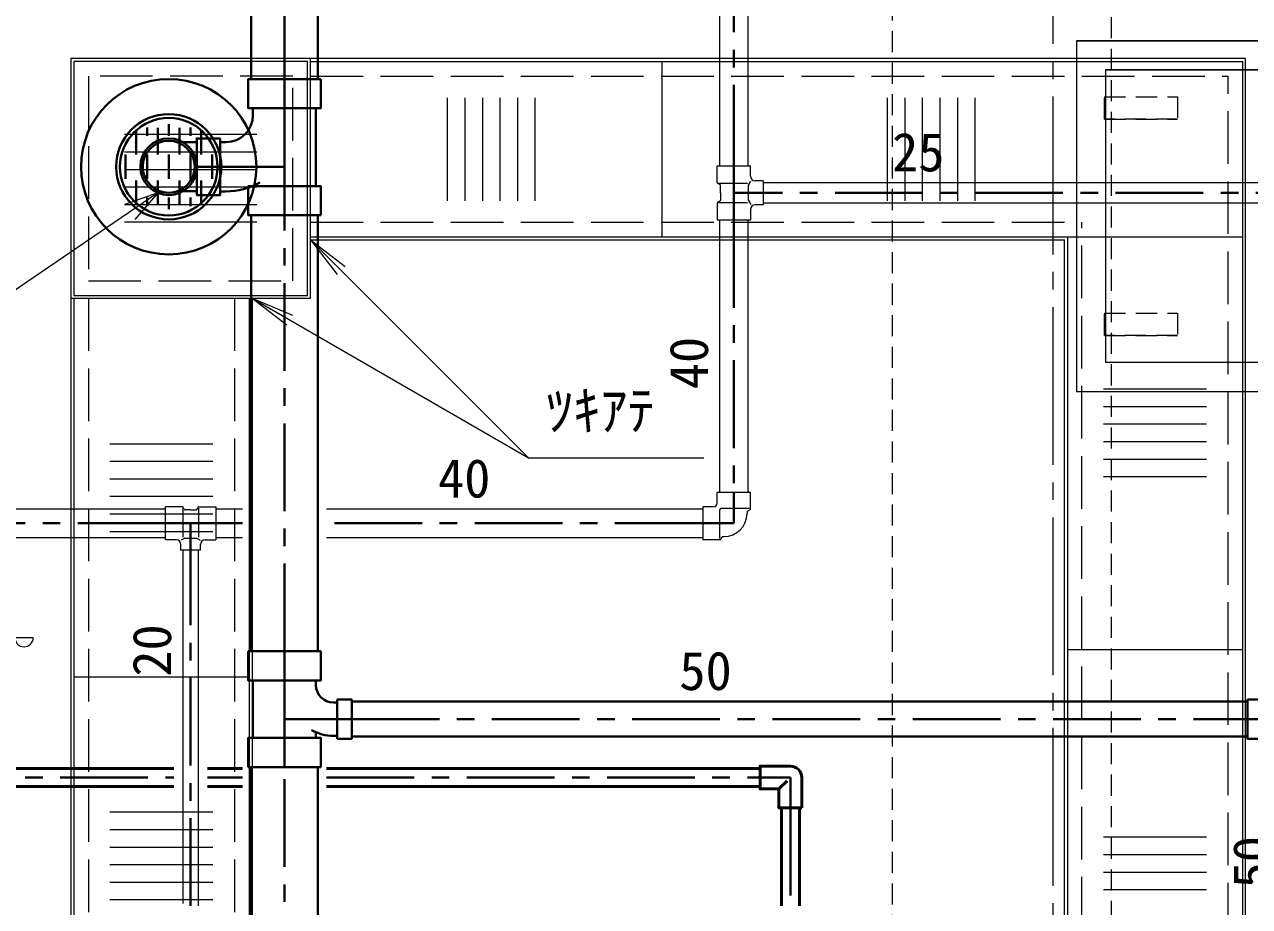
# Model space of a CAD drawing. Units: millimetres at full size, sheet at 1:30. Extents: x -16828 to 149130, y 47892 to 100313.
# Drawn here: x 21526 to 23622, y 60080 to 61589 of the extents above; entities that cross this region are included whole.
import ezdxf
from ezdxf.enums import TextEntityAlignment as Align

# ---------------------------------------------------------------- set-up
doc = ezdxf.new("R2010")
doc.units = ezdxf.units.MM
doc.header["$LTSCALE"] = 30
for name, pattern in [('CHAIN1', [8, 5, -1, 1, -1]), ('CHAIN2', [12, 9, -1, 1, -1]), ('DASHED1', [1.8, 1.2, -0.6]), ('DASHED3', [4, 3, -1])]:
    doc.linetypes.add(name, pattern=pattern)
for name, color, linetype, lineweight in [('0-0', 7, 'CHAIN2', 15), ('0-1', 7, 'Continuous', 15), ('2-B_金物', 7, 'Continuous', 15), ('3-A_AIHO34-移動式板金', 7, 'Continuous', 15), ('3-B_AIHO37-移動式板金隠れ線', 7, 'DASHED1', 15), ('3-C_AIHO34-移動式板金LL', 7, 'Continuous', 15), ('3-D_AIHO47-移動式板金アウトライン', 7, 'DASHED1', 15), ('4-3_AIHO15-壁開口寸法・コメント', 7, 'Continuous', 15), ('9-6_無題7', 7, 'Continuous', 15), ('9-9_配管－汚水１：硬質塩ビ管（ＤＶ）', 2, 'Continuous', 30), ('9-A_配管－給水３：ＶＬＰ(ＶＤ)', 5, 'Continuous', 40), ('9-B_配管－給湯１２：ＨＴＬＰ（ＵＸ）', 3, 'Continuous', 20)]:
    doc.layers.add(name, color=color, linetype=linetype, lineweight=lineweight)
doc.styles.add('ＭＳ ゴシック', font='')
doc.styles.get('ＭＳ ゴシック').set_extended_font_data('MS Gothic')

# ---------------------------------------------------------------- blocks, each defined once
blk = doc.blocks.new('グループ部品-4')
at = {"layer": '4-3_AIHO15-壁開口寸法・コメント'}
for p, q in [((21493.71, 60540.17), (21462.46, 60540.17)), ((21540.58, 60540.17), (21509.33, 60540.17))]:
    blk.add_line(p, q, dxfattribs=at)
blk.add_arc((21524.96, 60540.17), 15.62, 180, 0, dxfattribs=at)
blk = doc.blocks.new('グループ部品-6')
at = {"layer": '4-3_AIHO15-壁開口寸法・コメント'}
blk.add_blockref('グループ部品-4', (0, 0), dxfattribs=at)

msp = doc.modelspace()

# ---------------------------------------------------------------- linework, layer by layer
at = {"layer": '0-0'}
msp.add_line((23284.96, 66505.86), (23284.96, 55500.86), dxfattribs=at)
at = {"layer": '0-0', "linetype": 'DASHED1'}
msp.add_line((23384.96, 63275.86), (23384.96, 55775.86), dxfattribs=at)
at = {"layer": '0-1', "linetype": 'DASHED1'}
msp.add_line((23009.96, 63845.86), (23009.96, 55775.86), dxfattribs=at)
at = {"layer": '2-B_金物'}
for p, q in [((23614.96, 61530.86), (21604.96, 61530.86)), ((21604.96, 61530.86), (21604.96, 59520.86)), ((22009.96, 61525.86), (21609.96, 61525.86)), ((21609.96, 61525.86), (21609.96, 61125.86)), ((22009.96, 61125.86), (22009.96, 61525.86)), ((22014.96, 61525.86), (23609.96, 61525.86)), ((22615.96, 61525.86), (22615.96, 61225.86)), ((23609.96, 59525.86), (23609.96, 61525.86)), ((23614.96, 59520.86), (23614.96, 61530.86)), ((22249.09, 61463.97), (22249.09, 61287.75)), ((22279.09, 61463.97), (22279.09, 61287.75)), ((22309.09, 61463.97), (22309.09, 61287.75)), ((22339.09, 61463.97), (22339.09, 61287.75)), ((22369.09, 61463.97), (22369.09, 61287.75)), ((22399.09, 61463.97), (22399.09, 61287.75)), ((23001.77, 61463.97), (23001.77, 61287.75)), ((23031.77, 61463.97), (23031.77, 61287.75)), ((23061.77, 61463.97), (23061.77, 61287.75)), ((23091.77, 61463.97), (23091.77, 61287.75)), ((23121.77, 61463.97), (23121.77, 61287.75)), ((23151.77, 61463.97), (23151.77, 61287.75)), ((21923.07, 61400.86), (21696.85, 61400.86)), ((21923.07, 61370.86), (21696.85, 61370.86)), ((21923.07, 61340.86), (21696.85, 61340.86)), ((21923.07, 61310.86), (21696.85, 61310.86)), ((21923.07, 61280.86), (21696.85, 61280.86)), ((21923.07, 61250.86), (21696.85, 61250.86)), ((22014.96, 61225.86), (23609.96, 61225.86)), ((22014.96, 61220.86), (23304.96, 61220.86)), ((22014.96, 61220.86), (22074.46, 61175.2)), ((22014.96, 61220.86), (22060.62, 61161.36)), ((22014.96, 61220.86), (22388.16, 60847.66)), ((23304.96, 59830.86), (23304.96, 61220.86)), ((23309.96, 61225.86), (23309.96, 59525.86)), ((21609.96, 61125.86), (22009.96, 61125.86)), ((21609.96, 61120.86), (21609.96, 59525.86)), ((21909.96, 61120.86), (21909.96, 59825.86)), ((21914.96, 61120.86), (21914.96, 59830.86)), ((21914.96, 61120.86), (21984.25, 61092.16)), ((21914.96, 61120.86), (22388.16, 60847.66)), ((21914.96, 61120.86), (21974.46, 61075.2)), ((23371.85, 60965.82), (23548.07, 60965.82)), ((23371.85, 60935.82), (23548.07, 60935.82)), ((23371.85, 60905.82), (23548.07, 60905.82)), ((21671.85, 60872.11), (21848.07, 60872.11)), ((23371.85, 60875.82), (23548.07, 60875.82)), ((21671.85, 60842.11), (21848.07, 60842.11)), ((22388.16, 60847.66), (22688.16, 60847.66)), ((23371.85, 60845.82), (23548.07, 60845.82)), ((21671.85, 60812.11), (21848.07, 60812.11)), ((23371.85, 60815.82), (23548.07, 60815.82)), ((21671.85, 60782.11), (21848.07, 60782.11)), ((21671.85, 60752.11), (21848.07, 60752.11)), ((21671.85, 60722.11), (21848.07, 60722.11)), ((23309.96, 60519.86), (23609.96, 60519.86)), ((21609.96, 60473.36), (21909.96, 60473.36)), ((21671.85, 60242.02), (21848.07, 60242.02)), ((21671.85, 60212.02), (21848.07, 60212.02)), ((23371.85, 60199.26), (23548.07, 60199.26)), ((21671.85, 60182.02), (21848.07, 60182.02)), ((21671.85, 60152.02), (21848.07, 60152.02)), ((23371.85, 60169.26), (23548.07, 60169.26)), ((23371.85, 60139.26), (23548.07, 60139.26)), ((21671.85, 60122.02), (21848.07, 60122.02)), ((23371.85, 60109.26), (23548.07, 60109.26)), ((21671.85, 60092.02), (21848.07, 60092.02))]:
    msp.add_line(p, q, dxfattribs=at)
at = {"layer": '2-B_金物', "linetype": 'DASHED3'}
for p, q in [((21984.96, 61500.86), (21634.96, 61500.86)), ((21634.96, 61500.86), (21634.96, 61150.86)), ((21984.96, 61150.86), (21984.96, 61500.86)), ((22014.96, 61500.86), (23584.96, 61500.86)), ((23584.96, 59550.86), (23584.96, 61500.86)), ((22014.96, 61250.86), (23334.96, 61250.86)), ((23334.96, 59800.86), (23334.96, 61250.86)), ((21634.96, 61150.86), (21984.96, 61150.86)), ((21634.96, 61120.86), (21634.96, 59550.86)), ((21884.96, 61120.86), (21884.96, 59800.86))]:
    msp.add_line(p, q, dxfattribs=at)
at = {"layer": '2-B_金物'}
msp.add_lwpolyline([(21604.96, 61120.86), (22014.96, 61120.86), (22014.96, 61530.86)], dxfattribs=at)
at = {"layer": '3-A_AIHO34-移動式板金'}
for p, q in [((23325.32, 61561.43), (24225.32, 61561.43)), ((23325.32, 61561.43), (23325.32, 60961.43)), ((23325.32, 60961.43), (24225.32, 60961.43))]:
    msp.add_line(p, q, dxfattribs=at)
at = {"layer": '3-B_AIHO37-移動式板金隠れ線'}
for p, q in [((23373.32, 61465.43), (23498.32, 61465.43)), ((23373.32, 61465.43), (23373.32, 61427.43)), ((23498.32, 61465.43), (23498.32, 61427.43)), ((23373.32, 61427.43), (23498.32, 61427.43)), ((23373.32, 61095.43), (23498.32, 61095.43)), ((23373.32, 61095.43), (23373.32, 61057.43)), ((23498.32, 61095.43), (23498.32, 61057.43)), ((23373.32, 61057.43), (23498.32, 61057.43))]:
    msp.add_line(p, q, dxfattribs=at)
at = {"layer": '3-C_AIHO34-移動式板金LL'}
for p, q in [((23375.32, 61511.43), (24175.32, 61511.43)), ((23375.32, 61511.43), (23375.32, 61011.43)), ((23375.32, 61011.43), (24175.32, 61011.43))]:
    msp.add_line(p, q, dxfattribs=at)
at = {"layer": '3-D_AIHO47-移動式板金アウトライン', "linetype": 'Continuous'}
for points in [[(23325.32, 60961.43), (24225.32, 60961.43), (24225.32, 61561.43), (23325.32, 61561.43)], [(23375.32, 61011.43), (24175.32, 61011.43), (24175.32, 61511.43), (23375.32, 61511.43)]]:
    msp.add_lwpolyline(points, close=True, dxfattribs=at)
at = {"layer": '3-D_AIHO47-移動式板金アウトライン'}
for points in [[(23373.32, 61465.43), (23498.32, 61465.43), (23498.32, 61427.43), (23373.32, 61427.43)], [(23498.32, 61057.43), (23373.32, 61057.43), (23373.32, 61095.43), (23498.32, 61095.43)]]:
    msp.add_lwpolyline(points, close=True, dxfattribs=at)
at = {"layer": '9-6_無題7', "color": 2, "lineweight": 30}
for p, q in [((21716.82, 61408.73), (21716.82, 61366.98)), ((21735.37, 61398.49), (21735.37, 61413.13)), ((21753.93, 61412.27), (21753.93, 61366.98)), ((21772.48, 61398.49), (21772.48, 61418.49)), ((21791.04, 61412.27), (21791.04, 61366.98)), ((21809.6, 61398.49), (21809.6, 61413.13)), ((21828.15, 61408.73), (21828.15, 61366.98)), ((21698.26, 61366.74), (21698.26, 61324.99)), ((21735.37, 61366.74), (21735.37, 61324.99)), ((21753.93, 61380.86), (21753.93, 61384.59)), ((21772.48, 61366.74), (21772.48, 61324.99)), ((21791.04, 61380.86), (21791.04, 61384.59)), ((21809.6, 61366.74), (21809.6, 61324.99)), ((21846.71, 61366.74), (21846.71, 61324.99)), ((21716.82, 61322.58), (21716.82, 61280.83)), ((21753.93, 61322.58), (21753.93, 61280.83)), ((21753.93, 61310.86), (21753.93, 61307.13)), ((21791.04, 61322.58), (21791.04, 61280.83)), ((21791.04, 61310.86), (21791.04, 61307.13)), ((21828.15, 61322.58), (21828.15, 61280.83)), ((21735.37, 61293.24), (21735.37, 61278.59)), ((21772.48, 61293.24), (21772.48, 61273.24)), ((21809.6, 61293.24), (21809.6, 61278.59))]:
    msp.add_line(p, q, dxfattribs=at)
at = {"layer": '9-6_無題7'}
for q in [(21309.77, 60998.86), (21697.28, 61281.29), (21714.75, 61255.61)]:
    msp.add_line((21753.93, 61301.05), q, dxfattribs=at)
at = {"layer": '9-6_無題7', "color": 2, "lineweight": 30}
for radius in [150, 90, 83.5]:
    msp.add_circle((21772.48, 61345.86), radius, dxfattribs=at)
at = {"layer": '9-9_配管－汚水１：硬質塩ビ管（ＤＶ）'}
for p, q in [((21913.48, 62644.75), (21913.48, 61495.83)), ((22027.48, 61495.83), (22027.48, 62644.75)), ((21916.58, 61434.19), (21916.58, 61445.86)), ((22024.38, 61445.86), (22024.38, 61312.86)), ((21820.48, 61387.86), (21796.74, 61387.86)), ((21820.48, 61394.36), (21860.48, 61394.36)), ((21820.48, 61394.36), (21820.48, 61352.81)), ((21860.48, 61297.36), (21860.48, 61394.36)), ((21870.34, 61387.95), (21860.48, 61387.95)), ((21820.48, 61297.36), (21820.48, 61338.91)), ((21820.48, 61303.86), (21796.74, 61303.86)), ((21870.45, 61303.55), (21860.48, 61303.55)), ((21916.58, 61312.86), (21916.58, 61313.31)), ((21913.48, 61262.88), (21913.48, 60516.84)), ((22027.48, 60516.84), (22027.48, 61262.88)), ((21916.59, 60466.86), (21916.59, 60368.86)), ((22024.39, 60459.3), (22024.39, 60466.86)), ((22054.31, 60429.38), (22060.48, 60429.38)), ((22060.48, 60367.36), (22060.48, 60434.36)), ((23617.96, 60430.86), (22085.48, 60430.86)), ((22024.39, 60368.86), (22024.39, 60378.51)), ((22054.2, 60372.19), (22060.48, 60372.19)), ((22085.48, 60370.86), (23617.96, 60370.86)), ((21913.48, 60318.88), (21913.48, 58468.21)), ((22027.48, 58468.21), (22027.48, 60318.88))]:
    msp.add_line(p, q, dxfattribs=at)
at = {"layer": '9-9_配管－汚水１：硬質塩ビ管（ＤＶ）', "linetype": 'CHAIN1'}
for p, q in [((21970.48, 61495.83), (21970.48, 62644.75)), ((21970.48, 61495.83), (21970.48, 61345.86)), ((21860.48, 61345.86), (21816.98, 61345.86)), ((21820.48, 61345.86), (21970.48, 61345.86)), ((21970.48, 61262.88), (21970.48, 61345.86)), ((21970.48, 60516.84), (21970.48, 61262.88)), ((21970.48, 60516.84), (21970.48, 60400.86)), ((21970.48, 60318.88), (21970.48, 60400.86)), ((22085.48, 60400.86), (21970.48, 60400.86)), ((22085.48, 60400.86), (23617.96, 60400.86)), ((23617.96, 60400.86), (23708.96, 60400.86)), ((21970.48, 58468.21), (21970.48, 60318.88))]:
    msp.add_line(p, q, dxfattribs=at)
at = {"layer": '9-9_配管－汚水１：硬質塩ビ管（ＤＶ）'}
for points in [[(22032.48, 61495.86), (21908.48, 61495.86), (21908.48, 61445.86), (22032.48, 61445.86)], [(22032.48, 61262.86), (21908.48, 61262.86), (21908.48, 61312.86), (22032.48, 61312.86)], [(21908.48, 60516.86), (22032.48, 60516.86), (22032.48, 60466.86), (21908.48, 60466.86)], [(23617.96, 60434.36), (23617.96, 60367.36), (23642.96, 60367.36), (23642.96, 60434.36)], [(21908.48, 60318.86), (22032.48, 60318.86), (22032.48, 60368.86), (21908.48, 60368.86)]]:
    msp.add_lwpolyline(points, close=True, dxfattribs=at)
for points in [[(21860.48, 61297.36), (21820.48, 61297.36), (21820.48, 61345.86), (21820.48, 61394.36), (21860.48, 61394.36)], [(21860.48, 61394.36), (21860.48, 61297.36), (21820.48, 61297.36)], [(22060.48, 60367.36), (22085.48, 60367.36), (22085.48, 60434.36), (22060.48, 60434.36)]]:
    msp.add_lwpolyline(points, dxfattribs=at)
msp.add_circle((21772.48, 61345.86), 44.5, dxfattribs=at)
for centre, radius, start, end in [((21870.34, 61434.19), 46.24, 270, 0), ((21772.48, 61345.86), 48.5, 90, 180), ((21772.48, 61345.86), 48.5, 270, 90), ((21772.48, 61345.86), 48.5, 180, 270), ((21870.45, 61419.15), 115.6, 270, 300), ((22054.31, 60459.3), 29.92, 180, 270), ((22054.2, 60446.99), 74.8, 240, 270)]:
    msp.add_arc(centre, radius, start, end, dxfattribs=at)
at = {"layer": '9-A_配管－給水３：ＶＬＰ(ＶＤ)'}
for p, q in [((21781.36, 60316.49), (20147, 60316.49)), ((21898.48, 60316.49), (21838.56, 60316.49)), ((22784.07, 60316.49), (22042.48, 60316.49)), ((22855.57, 60248.99), (22855.57, 60300.99)), ((20147, 60285.49), (21781.36, 60285.49)), ((21838.56, 60285.49), (21898.48, 60285.49)), ((22042.48, 60285.49), (22784.07, 60285.49)), ((22816.57, 60281.49), (22830.36, 60295.28)), ((22820.57, 60248.99), (22820.57, 60081.36)), ((22851.57, 60081.36), (22851.57, 60248.99))]:
    msp.add_line(p, q, dxfattribs=at)
at = {"layer": '9-A_配管－給水３：ＶＬＰ(ＶＤ)', "color": 2, "linetype": 'CHAIN1', "lineweight": 30}
for p, q in [((20147, 60300.99), (21781.36, 60300.99)), ((21838.56, 60300.99), (21898.48, 60300.99)), ((22042.48, 60300.99), (22784.07, 60300.99)), ((22784.07, 60300.99), (22836.07, 60300.99)), ((22836.07, 60248.99), (22836.07, 60300.99)), ((22836.07, 60248.99), (22836.07, 60081.36))]:
    msp.add_line(p, q, dxfattribs=at)
at = {"layer": '9-A_配管－給水３：ＶＬＰ(ＶＤ)'}
for points in [[(22836.07, 60320.49), (22784.07, 60320.49), (22784.07, 60281.49), (22814.62, 60281.49)], [(22816.57, 60279.54), (22816.57, 60248.99), (22855.57, 60248.99)]]:
    msp.add_lwpolyline(points, dxfattribs=at)
for centre, radius in [((22836.07, 60300.99), 19.5), ((22814.62, 60279.54), 1.95)]:
    msp.add_arc(centre, radius, 0, 90, dxfattribs=at)
at = {"layer": '9-B_配管－給湯１２：ＨＴＬＰ（ＵＸ）'}
for p, q in [((22714.98, 61725.86), (22714.98, 61347.68)), ((22763.58, 61347.68), (22763.58, 61725.86)), ((22710.98, 61318.57), (22710.98, 61347.68)), ((22710.98, 61347.68), (22767.58, 61347.68)), ((22767.58, 61329.88), (22767.58, 61347.68)), ((22715.44, 61315.25), (22711.76, 61317.25)), ((22713.32, 61317.81), (22762.93, 61317.81)), ((22716.48, 61301.18), (22716.48, 61313.49)), ((22789.28, 61321.88), (22775.58, 61321.88)), ((22789.28, 61321.88), (22789.28, 61280.48)), ((24022.46, 61318.18), (22789.28, 61318.18)), ((22710.98, 61283.79), (22710.98, 61254.68)), ((22715.44, 61287.11), (22711.76, 61285.11)), ((22713.32, 61284.56), (22762.93, 61284.56)), ((22716.48, 61301.18), (22716.48, 61288.87)), ((22764.58, 61287.85), (22768.32, 61281.05)), ((22789.28, 61284.18), (24022.46, 61284.18)), ((22767.58, 61272.48), (22767.58, 61254.68)), ((22789.28, 61280.48), (22775.58, 61280.48)), ((22767.58, 61254.68), (22710.98, 61254.68)), ((22714.98, 61254.68), (22714.98, 60789.16)), ((22763.58, 60789.16), (22763.58, 61254.68)), ((22710.98, 60770.96), (22710.98, 60789.16)), ((22710.98, 60789.16), (22767.58, 60789.16)), ((22767.58, 60760.05), (22767.58, 60789.16)), ((21766.96, 60760.16), (20161, 60760.16)), ((21795.77, 60764.11), (21766.96, 60764.11)), ((21766.96, 60707.61), (21766.96, 60764.11)), ((21796.54, 60761.65), (21796.54, 60712.02)), ((21799.09, 60759.7), (21797.09, 60763.33)), ((21809.96, 60758.66), (21800.84, 60758.66)), ((21809.96, 60758.66), (21819.08, 60758.66)), ((21820.83, 60759.7), (21822.83, 60763.33)), ((21823.38, 60761.65), (21823.38, 60712.02)), ((21824.15, 60764.11), (21852.96, 60764.11)), ((21852.96, 60764.11), (21852.96, 60707.61)), ((21898.48, 60760.16), (21852.96, 60760.16)), ((22685.98, 60760.16), (22042.48, 60760.16)), ((22685.98, 60764.16), (22685.98, 60707.56)), ((22704.18, 60764.16), (22685.98, 60764.16)), ((22715.09, 60710.07), (22715.09, 60759.2)), ((22765.35, 60761.2), (22717.09, 60761.2)), ((22762.89, 60756.61), (22766.8, 60758.73)), ((22761.87, 60755.1), (22761.87, 60752.77)), ((20161, 60711.56), (21766.96, 60711.56)), ((21785.36, 60707.61), (21766.96, 60707.61)), ((21793.36, 60689.86), (21793.36, 60699.61)), ((21799.82, 60710.56), (21793.66, 60706.86)), ((21826.56, 60689.86), (21826.56, 60699.61)), ((21834.56, 60707.61), (21852.96, 60707.61)), ((21852.96, 60711.56), (21898.48, 60711.56)), ((22042.48, 60711.56), (22685.98, 60711.56)), ((22715.09, 60707.56), (22685.98, 60707.56)), ((22718.53, 60712.25), (22716.4, 60708.34)), ((22720.04, 60713.27), (22722.37, 60713.27)), ((21826.56, 60689.86), (21793.36, 60689.86)), ((21796.36, 60689.86), (21796.36, 60085.69)), ((21823.56, 60081.36), (21823.56, 60689.86))]:
    msp.add_line(p, q, dxfattribs=at)
at = {"layer": '9-B_配管－給湯１２：ＨＴＬＰ（ＵＸ）', "color": 2, "linetype": 'CHAIN1', "lineweight": 30}
for p, q in [((22739.28, 61725.86), (22739.28, 61347.68)), ((22739.28, 61347.68), (22739.28, 61301.18)), ((22739.28, 61254.68), (22739.28, 61301.18)), ((22789.28, 61301.18), (22739.28, 61301.18)), ((24022.46, 61301.18), (22789.28, 61301.18)), ((22739.28, 61254.68), (22739.28, 60789.16)), ((22739.28, 60789.16), (22739.28, 60735.86)), ((21766.96, 60735.86), (20161, 60735.86)), ((21766.96, 60735.86), (21809.96, 60735.86)), ((21852.96, 60735.86), (21809.96, 60735.86)), ((21809.96, 60689.86), (21809.96, 60735.86)), ((21898.48, 60735.86), (21852.96, 60735.86)), ((22685.98, 60735.86), (22042.48, 60735.86)), ((22685.98, 60735.86), (22739.28, 60735.86)), ((21809.96, 60081.36), (21809.96, 60689.86))]:
    msp.add_line(p, q, dxfattribs=at)
at = {"layer": '9-B_配管－給湯１２：ＨＴＬＰ（ＵＸ）'}
for points in [[(22764.58, 61287.85), (22764.58, 61314.51), (22768.32, 61321.31)], [(21799.82, 60710.56), (21820.1, 60710.56), (21826.26, 60706.86)]]:
    msp.add_lwpolyline(points, dxfattribs=at)
for centre, radius, start, end in [((22775.58, 61329.88), 8, 180, 270), ((22712.48, 61318.57), 1.5, 180, 241.38954), ((22714.48, 61313.49), 2, 0, 61.38954), ((22712.48, 61283.79), 1.5, 118.61046, 180), ((22714.48, 61288.87), 2, 298.61046, 0), ((22775.58, 61272.48), 8, 90, 180), ((21795.77, 60762.61), 1.5, 28.83097, 90), ((21800.84, 60760.66), 2, 208.83097, 270), ((21819.08, 60760.66), 2, 270, 331.16903), ((21824.15, 60762.61), 1.5, 90, 151.16903), ((22704.18, 60770.96), 6.8, 270, 0), ((22717.09, 60759.2), 2, 90, 180), ((22766.08, 60760.05), 1.5, 298.61046, 0), ((22766.78, 60764.16), 3, 279.75265, 282.66818), ((22722.37, 60752.77), 39.5, 270, 0), ((22763.85, 60754.85), 2, 118.61046, 172.93989), ((21785.36, 60699.61), 8, 0, 90), ((21834.56, 60699.61), 8, 90, 180), ((22715.09, 60709.06), 1.5, 270, 331.38954), ((22720.29, 60711.29), 2, 97.06011, 151.38954)]:
    msp.add_arc(centre, radius, start, end, dxfattribs=at)

# ---------------------------------------------------------------- block references
at = {"layer": '4-3_AIHO15-壁開口寸法・コメント'}
msp.add_blockref('グループ部品-6', (0, 0), dxfattribs=at)

# ---------------------------------------------------------------- texts
at = {"layer": '2-B_金物', "style": 'ＭＳ ゴシック'}
msp.add_text('ﾂｷｱﾃ', height=67.94, dxfattribs=at).set_placement((22418.16, 60874.66), align=Align.BOTTOM_LEFT)
at = {"layer": '9-9_配管－汚水１：硬質塩ビ管（ＤＶ）', "color": 7, "style": 'ＭＳ ゴシック'}
msp.add_text('50', height=65.98, dxfattribs=at).set_placement((22646, 60430.86), align=Align.BOTTOM_LEFT)
msp.add_text('50', height=65.98, rotation=90, dxfattribs=at).set_placement((23678.96, 60111.11), align=Align.BOTTOM_LEFT)
at = {"layer": '9-B_配管－給湯１２：ＨＴＬＰ（ＵＸ）', "color": 7, "style": 'ＭＳ ゴシック'}
for s, p in [('25', (23009.96, 61318.18)), ('40', (22233.04, 60760.16))]:
    msp.add_text(s, height=65.98, dxfattribs=at).set_placement(p, align=Align.BOTTOM_LEFT)
for s, p in [('40', (22714.98, 60965.15)), ('20', (21796.36, 60473.36))]:
    msp.add_text(s, height=65.98, rotation=90, dxfattribs=at).set_placement(p, align=Align.BOTTOM_LEFT)

doc.saveas('drawing.dxf')
